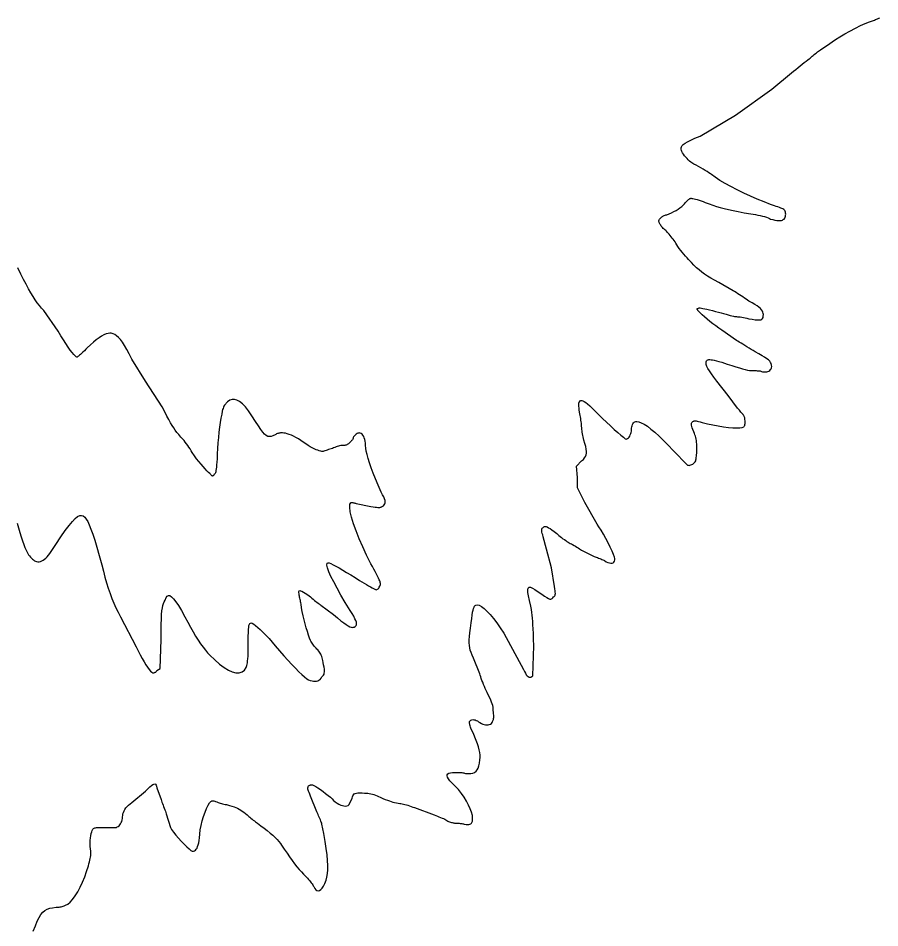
# Model space of a CAD drawing. Extents: x 0.1 to 12, y 0.1 to 13.2.
# Drawn here: x 7.866 to 10.358, y 3.74 to 6.371 of the extents above; entities that cross this region are included whole.
import ezdxf

# ---------------------------------------------------------------- set-up
doc = ezdxf.new("R2010")
doc.units = 0
doc.layers.get('0').update_dxf_attribs({"color": 5, "linetype": 'CONTINUOUS'})
doc.layers.add('1', color=1, linetype='CONTINUOUS')

msp = doc.modelspace()

# ---------------------------------------------------------------- linework, layer by layer
at = {"linetype": 'CONTINUOUS'}
msp.add_lwpolyline([(7.9099, 3.7297), (7.9159, 3.7454), (7.9214, 3.7585), (7.9266, 3.7692), (7.9319, 3.7778), (7.9373, 3.7845), (7.9432, 3.7896), (7.9498, 3.7933), (7.9573, 3.7959), (7.9659, 3.7977), (7.976, 3.7988), (7.9788, 3.7989), (7.9817, 3.7991), (7.9847, 3.7995), (7.9877, 3.8001), (7.9906, 3.8007), (7.9935, 3.8014), (7.9962, 3.8022), (7.9988, 3.803), (8.001, 3.8039), (8.003, 3.8048), (8.0096, 3.808), (8.0165, 3.8138), (8.0237, 3.8219), (8.031, 3.832), (8.0383, 3.8438), (8.0454, 3.8571), (8.0521, 3.8716), (8.0585, 3.8869), (8.0641, 3.9028), (8.0691, 3.9189), (8.0708, 3.9249), (8.0723, 3.9303), (8.0736, 3.9352), (8.0746, 3.9397), (8.0755, 3.9441), (8.076, 3.9483), (8.0762, 3.9526), (8.0762, 3.9571), (8.0758, 3.9618), (8.0751, 3.967), (8.0744, 3.9758), (8.0743, 3.9842), (8.0746, 3.992), (8.0752, 3.9994), (8.0762, 4.006), (8.0775, 4.0119), (8.0789, 4.0171), (8.0806, 4.0214), (8.0823, 4.0247), (8.0841, 4.027), (8.0859, 4.0278), (8.0878, 4.0285), (8.0899, 4.029), (8.0922, 4.0294), (8.095, 4.0297), (8.0981, 4.0298), (8.1019, 4.03), (8.1062, 4.03), (8.1113, 4.03), (8.1171, 4.03), (8.1502, 4.03), (8.1528, 4.0312), (8.1555, 4.0329), (8.158, 4.035), (8.1604, 4.0376), (8.1625, 4.0405), (8.1644, 4.0439), (8.166, 4.0475), (8.1672, 4.0515), (8.1679, 4.0556), (8.1682, 4.0601), (8.1684, 4.0646), (8.1692, 4.069), (8.1706, 4.0735), (8.1725, 4.0779), (8.1749, 4.0822), (8.1779, 4.0864), (8.1814, 4.0906), (8.1855, 4.0946), (8.1901, 4.0984), (8.1952, 4.1021), (8.2342, 4.1351), (8.2409, 4.1417), (8.2466, 4.147), (8.2514, 4.1511), (8.2554, 4.1539), (8.2586, 4.1554), (8.2613, 4.1557), (8.2634, 4.1547), (8.265, 4.1524), (8.2663, 4.1489), (8.2673, 4.1441), (8.2793, 4.1111), (8.2804, 4.1073), (8.2817, 4.1033), (8.2833, 4.099), (8.285, 4.0946), (8.2868, 4.0901), (8.2886, 4.0856), (8.2903, 4.0812), (8.2919, 4.0769), (8.2932, 4.0728), (8.2943, 4.0691), (8.3063, 4.03), (8.31, 4.0238), (8.3155, 4.0162), (8.3222, 4.0077), (8.3298, 3.9988), (8.3378, 3.9899), (8.3459, 3.9814), (8.3535, 3.9738), (8.3602, 3.9676), (8.3657, 3.9631), (8.3694, 3.961), (8.3728, 3.9613), (8.3759, 3.9624), (8.3786, 3.9643), (8.3811, 3.9669), (8.3833, 3.9703), (8.3851, 3.9746), (8.3868, 3.9796), (8.3882, 3.9856), (8.3894, 3.9923), (8.3904, 4), (8.391, 4.0107), (8.3927, 4.0228), (8.3953, 4.0356), (8.3986, 4.0487), (8.4024, 4.0616), (8.4066, 4.0737), (8.411, 4.0847), (8.4154, 4.0939), (8.4196, 4.1009), (8.4234, 4.1051), (8.4251, 4.1059), (8.4265, 4.1065), (8.4278, 4.1069), (8.4291, 4.1071), (8.4306, 4.107), (8.4323, 4.1066), (8.4344, 4.106), (8.4371, 4.105), (8.4404, 4.1037), (8.4444, 4.1021), (8.4473, 4.1012), (8.4505, 4.1003), (8.4538, 4.0994), (8.4574, 4.0985), (8.461, 4.0976), (8.4645, 4.0967), (8.4681, 4.0958), (8.4715, 4.0949), (8.4746, 4.094), (8.4775, 4.0931), (8.4843, 4.0913), (8.4903, 4.0894), (8.4957, 4.0874), (8.5006, 4.0853), (8.5053, 4.083), (8.5097, 4.0803), (8.5141, 4.0774), (8.5186, 4.0741), (8.5234, 4.0703), (8.5285, 4.0661), (8.5306, 4.0641), (8.5331, 4.0618), (8.536, 4.0594), (8.5391, 4.0567), (8.5424, 4.0541), (8.5458, 4.0514), (8.5492, 4.0487), (8.5526, 4.0463), (8.5557, 4.044), (8.5586, 4.042), (8.5683, 4.0348), (8.5776, 4.0277), (8.5863, 4.0207), (8.5945, 4.0138), (8.6021, 4.0071), (8.6089, 4.0007), (8.615, 3.9947), (8.6202, 3.989), (8.6244, 3.9837), (8.6276, 3.979), (8.6356, 3.9667), (8.6435, 3.9552), (8.6511, 3.9444), (8.6584, 3.9343), (8.6655, 3.9249), (8.6724, 3.9163), (8.6789, 3.9084), (8.6852, 3.9011), (8.6911, 3.8947), (8.6967, 3.8889), (8.6995, 3.886), (8.7024, 3.8829), (8.7053, 3.8796), (8.7082, 3.8762), (8.711, 3.8727), (8.7136, 3.8694), (8.7159, 3.8663), (8.7179, 3.8634), (8.7196, 3.8609), (8.7207, 3.8589), (8.7236, 3.8534), (8.7268, 3.8495), (8.7302, 3.8472), (8.7338, 3.8466), (8.7376, 3.8476), (8.7415, 3.8502), (8.7454, 3.8544), (8.7493, 3.8603), (8.7531, 3.8678), (8.7568, 3.8769), (8.7591, 3.8862), (8.7607, 3.8963), (8.7615, 3.9076), (8.7616, 3.9201), (8.7609, 3.9343), (8.7593, 3.9504), (8.757, 3.9686), (8.7538, 3.9893), (8.7497, 4.0127), (8.7447, 4.039), (8.7438, 4.0419), (8.7426, 4.0451), (8.7413, 4.0485), (8.7399, 4.0522), (8.7384, 4.0559), (8.7367, 4.0598), (8.735, 4.0637), (8.7333, 4.0676), (8.7315, 4.0714), (8.7297, 4.0751), (8.7117, 4.1201), (8.7093, 4.1259), (8.7073, 4.1307), (8.7059, 4.1347), (8.7048, 4.138), (8.7042, 4.1408), (8.7039, 4.143), (8.704, 4.145), (8.7043, 4.1467), (8.7049, 4.1484), (8.7057, 4.1502), (8.7067, 4.151), (8.7078, 4.1516), (8.7091, 4.1521), (8.7104, 4.1525), (8.7117, 4.1528), (8.7131, 4.153), (8.7144, 4.1531), (8.7156, 4.1531), (8.7167, 4.1532), (8.7177, 4.1532), (8.7213, 4.1515), (8.7266, 4.1485), (8.733, 4.1444), (8.7402, 4.1395), (8.7477, 4.134), (8.7553, 4.1283), (8.7625, 4.1226), (8.7689, 4.1171), (8.7742, 4.1122), (8.7778, 4.1081), (8.7832, 4.1039), (8.7885, 4.1002), (8.7937, 4.0972), (8.7988, 4.0948), (8.8037, 4.0931), (8.8083, 4.0921), (8.8125, 4.0919), (8.8164, 4.0924), (8.8199, 4.0938), (8.8228, 4.0961), (8.8318, 4.1141), (8.8328, 4.1183), (8.8341, 4.1217), (8.8358, 4.1246), (8.838, 4.1268), (8.8408, 4.1284), (8.8444, 4.1295), (8.8487, 4.13), (8.854, 4.1302), (8.8604, 4.1298), (8.8679, 4.1291), (8.8724, 4.129), (8.8769, 4.1287), (8.8814, 4.1282), (8.8859, 4.1275), (8.8904, 4.1265), (8.8949, 4.1252), (8.8994, 4.1237), (8.9039, 4.1218), (8.9084, 4.1196), (8.9129, 4.1171), (8.9206, 4.1138), (8.9275, 4.1109), (8.9337, 4.1085), (8.9395, 4.1064), (8.9448, 4.1047), (8.9499, 4.1033), (8.9548, 4.1021), (8.9597, 4.101), (8.9647, 4.1), (8.97, 4.0991), (8.9729, 4.0989), (8.9764, 4.0984), (8.9802, 4.0976), (8.9843, 4.0966), (8.9887, 4.0953), (8.9933, 4.0939), (8.998, 4.0923), (9.0027, 4.0906), (9.0074, 4.0889), (9.012, 4.0871), (9.0691, 4.0661), (9.0737, 4.0643), (9.0783, 4.0625), (9.083, 4.0607), (9.0876, 4.0589), (9.092, 4.0571), (9.0961, 4.0553), (9.0999, 4.0534), (9.1032, 4.0517), (9.106, 4.0499), (9.1081, 4.048), (9.1108, 4.0472), (9.1135, 4.0463), (9.1161, 4.0454), (9.1187, 4.0446), (9.1212, 4.0439), (9.1237, 4.0433), (9.126, 4.0428), (9.1282, 4.0424), (9.1302, 4.0421), (9.1321, 4.042), (9.1341, 4.042), (9.1364, 4.042), (9.1388, 4.042), (9.1415, 4.0419), (9.1441, 4.0417), (9.1468, 4.0414), (9.1494, 4.041), (9.1519, 4.0405), (9.1542, 4.0399), (9.1562, 4.039), (9.1612, 4.0383), (9.1656, 4.038), (9.1693, 4.0382), (9.1724, 4.0389), (9.1749, 4.0402), (9.1769, 4.0421), (9.1784, 4.0446), (9.1794, 4.048), (9.18, 4.0521), (9.1802, 4.0571), (9.1794, 4.0649), (9.1771, 4.074), (9.1735, 4.084), (9.1685, 4.0947), (9.1625, 4.1059), (9.1555, 4.1172), (9.1477, 4.1284), (9.139, 4.1393), (9.1298, 4.1497), (9.1201, 4.1592), (9.1145, 4.1651), (9.1104, 4.1704), (9.1077, 4.1749), (9.1064, 4.1788), (9.1066, 4.1821), (9.1082, 4.1847), (9.1113, 4.1867), (9.1158, 4.1881), (9.1217, 4.1889), (9.1291, 4.1892), (9.132, 4.1892), (9.1351, 4.1892), (9.1385, 4.1891), (9.1419, 4.189), (9.1453, 4.1888), (9.1486, 4.1885), (9.1517, 4.1882), (9.1546, 4.1876), (9.1571, 4.187), (9.1592, 4.1862), (9.1676, 4.1857), (9.1748, 4.1859), (9.1809, 4.1871), (9.1861, 4.1891), (9.1903, 4.1922), (9.1937, 4.1963), (9.1965, 4.2017), (9.1986, 4.2082), (9.2001, 4.216), (9.2012, 4.2252), (9.2018, 4.2318), (9.2016, 4.2389), (9.2007, 4.2465), (9.1992, 4.2546), (9.1971, 4.2631), (9.1943, 4.2721), (9.1909, 4.2816), (9.1869, 4.2914), (9.1823, 4.3017), (9.1772, 4.3123), (9.1755, 4.3166), (9.1743, 4.3203), (9.1732, 4.3236), (9.1725, 4.3264), (9.1719, 4.3288), (9.1716, 4.3309), (9.1713, 4.3327), (9.1712, 4.3341), (9.1712, 4.3353), (9.1712, 4.3363), (9.1731, 4.3387), (9.1754, 4.3403), (9.178, 4.3414), (9.1809, 4.3418), (9.1839, 4.3416), (9.1872, 4.3409), (9.1905, 4.3397), (9.194, 4.338), (9.1976, 4.3358), (9.2012, 4.3333), (9.2056, 4.3309), (9.2098, 4.329), (9.2139, 4.3277), (9.2178, 4.3269), (9.2215, 4.3266), (9.225, 4.3269), (9.2283, 4.3277), (9.2315, 4.329), (9.2344, 4.3309), (9.2372, 4.3333), (9.2381, 4.3359), (9.239, 4.3382), (9.2398, 4.3404), (9.2405, 4.3426), (9.241, 4.345), (9.2414, 4.3476), (9.2415, 4.3506), (9.2414, 4.3542), (9.241, 4.3584), (9.2402, 4.3634), (9.2401, 4.3685), (9.2398, 4.3733), (9.2392, 4.378), (9.2382, 4.3826), (9.2369, 4.3874), (9.235, 4.3925), (9.2327, 4.3983), (9.2299, 4.4047), (9.2264, 4.412), (9.2222, 4.4204), (9.2195, 4.426), (9.2169, 4.4318), (9.2143, 4.4378), (9.2118, 4.4438), (9.2095, 4.4497), (9.2073, 4.4554), (9.2054, 4.4609), (9.2037, 4.466), (9.2023, 4.4705), (9.2012, 4.4745), (9.1832, 4.5195), (9.1791, 4.528), (9.1759, 4.5355), (9.1735, 4.5425), (9.1718, 4.5493), (9.1708, 4.5563), (9.1704, 4.5638), (9.1706, 4.5723), (9.1714, 4.582), (9.1726, 4.5933), (9.1742, 4.6066), (9.1759, 4.6215), (9.1775, 4.6339), (9.1789, 4.6441), (9.1803, 4.6524), (9.1817, 4.6588), (9.183, 4.6637), (9.1844, 4.6673), (9.1859, 4.6698), (9.1875, 4.6715), (9.1892, 4.6727), (9.1935, 4.6741), (9.1991, 4.6729), (9.2058, 4.6693), (9.2134, 4.6636), (9.2218, 4.6558), (9.2309, 4.6461), (9.2405, 4.6346), (9.2503, 4.6216), (9.2603, 4.6072), (9.2703, 4.5916), (9.3273, 4.4865), (9.33, 4.4806), (9.3327, 4.4757), (9.3354, 4.4716), (9.3381, 4.4685), (9.3408, 4.4662), (9.3435, 4.4649), (9.3462, 4.4644), (9.349, 4.4649), (9.3516, 4.4662), (9.3544, 4.4685), (9.3574, 4.5556), (9.3565, 4.5746), (9.3558, 4.5908), (9.3552, 4.6044), (9.3546, 4.6161), (9.354, 4.6261), (9.3532, 4.6351), (9.3524, 4.6435), (9.3513, 4.6517), (9.35, 4.6603), (9.3483, 4.6697), (9.3444, 4.6861), (9.3416, 4.6994), (9.34, 4.7098), (9.3398, 4.7173), (9.3408, 4.7222), (9.3434, 4.7246), (9.3474, 4.7246), (9.3531, 4.7223), (9.3604, 4.718), (9.3694, 4.7117), (9.3799, 4.7045), (9.3882, 4.6989), (9.3946, 4.6948), (9.3995, 4.6922), (9.4032, 4.6907), (9.4059, 4.6903), (9.4081, 4.6909), (9.41, 4.6922), (9.412, 4.6942), (9.4144, 4.6967), (9.416, 4.6976), (9.4173, 4.6987), (9.4183, 4.7), (9.4189, 4.7016), (9.4193, 4.7038), (9.4194, 4.7066), (9.4192, 4.7102), (9.4188, 4.7147), (9.4182, 4.7201), (9.4174, 4.7267), (9.4084, 4.7808), (9.3934, 4.8348), (9.3844, 4.8709), (9.3828, 4.8759), (9.3815, 4.8803), (9.3806, 4.8841), (9.3801, 4.8873), (9.3799, 4.89), (9.3801, 4.8923), (9.3806, 4.8941), (9.3815, 4.8957), (9.3828, 4.8969), (9.3844, 4.8979), (9.3862, 4.8994), (9.3882, 4.9004), (9.3904, 4.9006), (9.3929, 4.9002), (9.396, 4.899), (9.3997, 4.897), (9.4042, 4.8942), (9.4096, 4.8904), (9.4159, 4.8857), (9.4234, 4.8799), (9.4264, 4.8771), (9.4298, 4.8742), (9.4335, 4.8712), (9.4374, 4.8682), (9.4414, 4.8652), (9.4455, 4.8624), (9.4494, 4.8596), (9.4531, 4.8571), (9.4565, 4.8548), (9.4595, 4.8529), (9.4624, 4.8517), (9.4658, 4.8501), (9.4695, 4.8481), (9.4734, 4.8459), (9.4775, 4.8435), (9.4815, 4.841), (9.4854, 4.8384), (9.4892, 4.836), (9.4925, 4.8338), (9.4955, 4.8318), (9.5315, 4.8138), (9.5344, 4.8128), (9.5375, 4.8117), (9.5409, 4.8105), (9.5443, 4.8091), (9.5477, 4.8078), (9.551, 4.8065), (9.5541, 4.8052), (9.557, 4.8039), (9.5595, 4.8028), (9.5616, 4.8018), (9.5668, 4.7987), (9.5716, 4.7964), (9.576, 4.795), (9.5799, 4.7944), (9.5833, 4.7947), (9.5862, 4.7957), (9.5885, 4.7976), (9.5902, 4.8003), (9.5912, 4.8037), (9.5916, 4.8078), (9.5906, 4.8122), (9.5877, 4.8196), (9.5834, 4.8292), (9.5779, 4.8405), (9.5717, 4.8529), (9.565, 4.8655), (9.5582, 4.8779), (9.5516, 4.8894), (9.5456, 4.8993), (9.5405, 4.9069), (9.5045, 4.97), (9.4835, 5.012), (9.4835, 5.042), (9.4805, 5.0751), (9.4955, 5.0901), (9.5004, 5.0945), (9.5042, 5.0986), (9.507, 5.1029), (9.5089, 5.1073), (9.5098, 5.1122), (9.5098, 5.1178), (9.5089, 5.1241), (9.5072, 5.1315), (9.5047, 5.1401), (9.5015, 5.1502), (9.5006, 5.1547), (9.4997, 5.1594), (9.4989, 5.1641), (9.4981, 5.1687), (9.4974, 5.173), (9.4968, 5.1772), (9.4962, 5.181), (9.4958, 5.1843), (9.4956, 5.187), (9.4955, 5.1892), (9.4954, 5.1921), (9.4952, 5.1956), (9.4948, 5.1994), (9.4942, 5.2036), (9.4936, 5.208), (9.4929, 5.2125), (9.4921, 5.2172), (9.4913, 5.222), (9.4904, 5.2267), (9.4895, 5.2312), (9.4887, 5.2378), (9.488, 5.2433), (9.4876, 5.2477), (9.4873, 5.2513), (9.4872, 5.2541), (9.4873, 5.2563), (9.4876, 5.258), (9.488, 5.2593), (9.4887, 5.2603), (9.4895, 5.2613), (9.4914, 5.2635), (9.4936, 5.2648), (9.4962, 5.2651), (9.4993, 5.2643), (9.503, 5.2624), (9.5074, 5.2593), (9.5127, 5.255), (9.5189, 5.2494), (9.5261, 5.2425), (9.5345, 5.2342), (9.5449, 5.2239), (9.556, 5.2131), (9.5674, 5.2021), (9.5788, 5.1914), (9.5897, 5.1813), (9.5998, 5.1722), (9.6088, 5.1644), (9.6161, 5.1584), (9.6215, 5.1545), (9.6246, 5.1532), (9.6265, 5.1536), (9.6285, 5.1548), (9.6305, 5.1567), (9.6325, 5.1592), (9.6344, 5.1622), (9.6361, 5.1655), (9.6375, 5.169), (9.6387, 5.1728), (9.6394, 5.1765), (9.6396, 5.1802), (9.6398, 5.1845), (9.6403, 5.1884), (9.6412, 5.192), (9.6423, 5.1951), (9.6438, 5.1978), (9.6455, 5.2001), (9.6474, 5.2019), (9.6496, 5.2031), (9.652, 5.2039), (9.6547, 5.2042), (9.6607, 5.2033), (9.6679, 5.2007), (9.6762, 5.1963), (9.6856, 5.1902), (9.6959, 5.1824), (9.7072, 5.1731), (9.7193, 5.1621), (9.7321, 5.1496), (9.7456, 5.1356), (9.7598, 5.1201), (9.8018, 5.0781), (9.8038, 5.0774), (9.806, 5.0773), (9.8085, 5.0777), (9.8111, 5.0784), (9.8138, 5.0796), (9.8165, 5.0811), (9.8191, 5.083), (9.8216, 5.0851), (9.8239, 5.0875), (9.8258, 5.0901), (9.8259, 5.0914), (9.8261, 5.0935), (9.8265, 5.0964), (9.8269, 5.0998), (9.8273, 5.1036), (9.8278, 5.1078), (9.8282, 5.1123), (9.8285, 5.1169), (9.8287, 5.1216), (9.8288, 5.1261), (9.8287, 5.1329), (9.8285, 5.1389), (9.828, 5.1443), (9.8274, 5.1491), (9.8266, 5.1535), (9.8256, 5.1577), (9.8244, 5.1617), (9.8231, 5.1657), (9.8215, 5.1698), (9.8198, 5.1742), (9.8174, 5.1807), (9.8155, 5.186), (9.8141, 5.1901), (9.8131, 5.1934), (9.8127, 5.1959), (9.8127, 5.198), (9.8131, 5.1996), (9.814, 5.2011), (9.8152, 5.2025), (9.8168, 5.2042), (9.8185, 5.205), (9.8199, 5.2056), (9.8213, 5.206), (9.8229, 5.2062), (9.8247, 5.2061), (9.827, 5.2057), (9.8299, 5.2051), (9.8335, 5.2041), (9.8381, 5.2028), (9.8438, 5.2012), (9.8594, 5.1977), (9.8751, 5.1945), (9.8906, 5.1916), (9.9056, 5.1892), (9.9197, 5.1873), (9.9325, 5.1861), (9.9437, 5.1855), (9.9529, 5.1858), (9.9598, 5.187), (9.964, 5.1892), (9.9656, 5.1905), (9.9669, 5.1926), (9.9678, 5.1954), (9.9683, 5.1986), (9.9685, 5.2023), (9.9683, 5.2063), (9.9678, 5.2104), (9.9669, 5.2145), (9.9656, 5.2185), (9.964, 5.2222), (9.9629, 5.2234), (9.9615, 5.225), (9.9599, 5.227), (9.9581, 5.2292), (9.9561, 5.2316), (9.954, 5.2341), (9.9519, 5.2366), (9.9498, 5.239), (9.9478, 5.2413), (9.9459, 5.2432), (9.9189, 5.2793), (9.8859, 5.3213), (9.8776, 5.3323), (9.8707, 5.342), (9.8651, 5.3504), (9.8608, 5.3576), (9.8577, 5.3637), (9.8558, 5.3689), (9.8551, 5.3731), (9.8553, 5.3766), (9.8566, 5.3793), (9.8589, 5.3814), (9.8599, 5.3822), (9.8615, 5.3828), (9.8636, 5.3831), (9.8663, 5.3832), (9.8697, 5.3829), (9.874, 5.3822), (9.8791, 5.3812), (9.8853, 5.3797), (9.8925, 5.3778), (9.9009, 5.3754), (9.9162, 5.3703), (9.9296, 5.366), (9.9414, 5.3622), (9.9516, 5.3591), (9.9606, 5.3566), (9.9684, 5.3546), (9.9751, 5.3531), (9.981, 5.3521), (9.9863, 5.3515), (9.991, 5.3514), (9.9938, 5.3514), (9.9967, 5.3513), (9.9997, 5.3513), (10.0027, 5.3512), (10.0056, 5.351), (10.0085, 5.3507), (10.0112, 5.3503), (10.0138, 5.3498), (10.016, 5.3492), (10.018, 5.3483), (10.0224, 5.3477), (10.0266, 5.3476), (10.0305, 5.348), (10.034, 5.3489), (10.0372, 5.3502), (10.0399, 5.352), (10.042, 5.3543), (10.0437, 5.3569), (10.0447, 5.3599), (10.045, 5.3634), (10.0448, 5.3676), (10.0438, 5.3715), (10.042, 5.3751), (10.0394, 5.3786), (10.0357, 5.3821), (10.0308, 5.3858), (10.0246, 5.3899), (10.017, 5.3944), (10.0078, 5.3995), (9.997, 5.4054), (9.9914, 5.4091), (9.9856, 5.4129), (9.9796, 5.4167), (9.9736, 5.4205), (9.9677, 5.4242), (9.962, 5.4277), (9.9565, 5.4309), (9.9514, 5.4338), (9.9469, 5.4364), (9.9429, 5.4384), (9.9009, 5.4685), (9.8926, 5.4742), (9.8839, 5.4805), (9.8752, 5.487), (9.8666, 5.4937), (9.8585, 5.5004), (9.851, 5.5067), (9.8443, 5.5126), (9.8387, 5.5179), (9.8345, 5.5222), (9.8318, 5.5255), (9.831, 5.5264), (9.8304, 5.5273), (9.8299, 5.5282), (9.8297, 5.5289), (9.8296, 5.5297), (9.8297, 5.5303), (9.8299, 5.5308), (9.8304, 5.5312), (9.831, 5.5314), (9.8318, 5.5315), (9.8331, 5.5323), (9.8351, 5.5326), (9.8379, 5.5326), (9.8416, 5.5323), (9.8461, 5.5315), (9.8515, 5.5305), (9.8579, 5.529), (9.8652, 5.5272), (9.8735, 5.525), (9.8829, 5.5225), (9.8909, 5.5206), (9.8986, 5.5187), (9.906, 5.5166), (9.9129, 5.5146), (9.9193, 5.5128), (9.9251, 5.5111), (9.9301, 5.5096), (9.9343, 5.5085), (9.9376, 5.5078), (9.9399, 5.5075), (9.9413, 5.5075), (9.9434, 5.5075), (9.9463, 5.5073), (9.9498, 5.5071), (9.9538, 5.5068), (9.9583, 5.5062), (9.9632, 5.5054), (9.9683, 5.5044), (9.9736, 5.5031), (9.979, 5.5015), (9.9889, 5.4999), (9.9972, 5.4987), (10.0039, 5.498), (10.0093, 5.498), (10.0135, 5.4985), (10.0166, 5.4998), (10.0188, 5.5018), (10.0201, 5.5048), (10.0208, 5.5086), (10.021, 5.5135), (10.0207, 5.517), (10.0198, 5.5205), (10.0182, 5.5238), (10.0157, 5.5273), (10.0124, 5.5308), (10.0081, 5.5345), (10.0026, 5.5384), (9.996, 5.5427), (9.9882, 5.5474), (9.979, 5.5526), (9.9751, 5.5553), (9.9708, 5.5583), (9.9662, 5.5613), (9.9614, 5.5644), (9.9565, 5.5676), (9.9515, 5.5707), (9.9467, 5.5738), (9.9421, 5.5769), (9.9378, 5.5798), (9.9339, 5.5826), (9.8919, 5.6066), (9.88, 5.6128), (9.8693, 5.6187), (9.8597, 5.6245), (9.8509, 5.6303), (9.8427, 5.6363), (9.835, 5.6425), (9.8276, 5.6491), (9.8202, 5.6563), (9.8127, 5.6641), (9.8048, 5.6727), (9.8002, 5.6774), (9.7956, 5.6826), (9.7909, 5.688), (9.7863, 5.6937), (9.7819, 5.6993), (9.7778, 5.7049), (9.774, 5.7102), (9.7707, 5.7152), (9.7679, 5.7198), (9.7658, 5.7237), (9.763, 5.7274), (9.7601, 5.7312), (9.7571, 5.735), (9.7541, 5.7388), (9.7511, 5.7425), (9.7483, 5.746), (9.7455, 5.7492), (9.743, 5.7522), (9.7407, 5.7547), (9.7387, 5.7568), (9.7361, 5.7586), (9.7337, 5.7607), (9.7314, 5.7628), (9.7294, 5.765), (9.7275, 5.7673), (9.7258, 5.7695), (9.7242, 5.7717), (9.7229, 5.7739), (9.7217, 5.7759), (9.7207, 5.7778), (9.7199, 5.7795), (9.7193, 5.7811), (9.7189, 5.7825), (9.7188, 5.7839), (9.7188, 5.7853), (9.7192, 5.7866), (9.7199, 5.788), (9.7208, 5.7895), (9.7221, 5.7911), (9.7237, 5.7928), (9.7247, 5.7938), (9.7259, 5.7949), (9.7272, 5.7961), (9.7288, 5.7973), (9.7305, 5.7984), (9.7324, 5.7995), (9.7344, 5.8004), (9.7367, 5.8011), (9.7391, 5.8016), (9.7417, 5.8018), (9.7488, 5.8047), (9.7557, 5.8079), (9.7623, 5.8113), (9.7685, 5.8149), (9.7744, 5.8187), (9.7798, 5.8226), (9.7847, 5.8265), (9.789, 5.8303), (9.7927, 5.8342), (9.7958, 5.8378), (9.7976, 5.8396), (9.7994, 5.8414), (9.8011, 5.8431), (9.8028, 5.8447), (9.8044, 5.8461), (9.806, 5.8473), (9.8074, 5.8484), (9.8087, 5.8492), (9.8098, 5.8497), (9.8108, 5.8498), (9.8122, 5.8498), (9.8143, 5.8495), (9.8172, 5.849), (9.8209, 5.8482), (9.8251, 5.8472), (9.8298, 5.846), (9.8351, 5.8444), (9.8407, 5.8426), (9.8467, 5.8404), (9.8529, 5.8378), (9.8642, 5.8336), (9.875, 5.8298), (9.8856, 5.8263), (9.8963, 5.8232), (9.9077, 5.8202), (9.9199, 5.8173), (9.9334, 5.8144), (9.9485, 5.8114), (9.9656, 5.8082), (9.985, 5.8048), (9.9915, 5.8038), (9.9981, 5.8027), (10.0049, 5.8014), (10.0116, 5.7999), (10.018, 5.7984), (10.0241, 5.7968), (10.0297, 5.7951), (10.0347, 5.7934), (10.0388, 5.7916), (10.042, 5.7898), (10.0487, 5.7882), (10.0545, 5.7869), (10.0594, 5.786), (10.0636, 5.7855), (10.0672, 5.7853), (10.0704, 5.7855), (10.0732, 5.786), (10.0759, 5.7869), (10.0785, 5.7882), (10.0811, 5.7898), (10.0827, 5.7926), (10.084, 5.7955), (10.0849, 5.7985), (10.0854, 5.8015), (10.0856, 5.8044), (10.0854, 5.8073), (10.0849, 5.81), (10.084, 5.8126), (10.0827, 5.8148), (10.0811, 5.8168), (10.0798, 5.8178), (10.0776, 5.819), (10.0747, 5.8202), (10.0712, 5.8217), (10.0672, 5.8232), (10.0627, 5.8248), (10.0579, 5.8265), (10.0527, 5.8282), (10.0474, 5.83), (10.042, 5.8318), (10.0228, 5.8394), (10.0032, 5.8475), (9.9835, 5.8561), (9.9641, 5.8651), (9.9452, 5.8742), (9.9272, 5.8835), (9.9105, 5.8927), (9.8953, 5.9018), (9.882, 5.9106), (9.8709, 5.9189), (9.8676, 5.9211), (9.8635, 5.9238), (9.8585, 5.927), (9.8529, 5.9306), (9.8468, 5.9343), (9.8404, 5.9382), (9.8337, 5.942), (9.827, 5.9456), (9.8203, 5.949), (9.8138, 5.952), (9.8109, 5.9542), (9.8075, 5.9571), (9.8039, 5.9607), (9.8002, 5.9646), (9.7965, 5.9688), (9.7931, 5.9731), (9.7899, 5.9774), (9.7872, 5.9814), (9.7851, 5.985), (9.7838, 5.988), (9.7831, 5.9922), (9.7831, 5.9958), (9.7839, 5.9992), (9.7859, 6.0023), (9.7894, 6.0056), (9.7946, 6.0092), (9.8018, 6.0132), (9.8112, 6.0179), (9.8231, 6.0234), (9.8378, 6.03), (9.9399, 6.0901), (10.045, 6.1652), (10.1021, 6.2132), (10.1085, 6.2179), (10.1149, 6.2228), (10.1213, 6.2278), (10.1276, 6.2328), (10.1336, 6.2376), (10.1393, 6.2422), (10.1445, 6.2464), (10.1491, 6.25), (10.153, 6.253), (10.1562, 6.2553), (10.1589, 6.258), (10.1619, 6.2606), (10.1649, 6.2633), (10.168, 6.2659), (10.1712, 6.2684), (10.1743, 6.2708), (10.1774, 6.2731), (10.1805, 6.2753), (10.1834, 6.2774), (10.1862, 6.2793), (10.2132, 6.2973), (10.2197, 6.3026), (10.2295, 6.3094), (10.2419, 6.3171), (10.2561, 6.3253), (10.2714, 6.3337), (10.2869, 6.3418), (10.302, 6.3493), (10.3157, 6.3556), (10.3275, 6.3605), (10.3363, 6.3634), (10.3391, 6.3643), (10.3421, 6.3655), (10.3451, 6.3667), (10.3482, 6.368), (10.3514, 6.3694), (10.3545, 6.3707), (10.3576, 6.372)], dxfattribs=at)
at = {"layer": '1', "linetype": 'CONTINUOUS'}
msp.add_lwpolyline([(7.8633, 4.9102), (7.8672, 4.8962), (7.8711, 4.8829), (7.875, 4.8705), (7.8788, 4.8591), (7.8824, 4.8488), (7.8858, 4.8397), (7.889, 4.832), (7.8919, 4.8258), (7.8939, 4.8222), (7.8961, 4.8187), (7.8987, 4.8153), (7.9014, 4.812), (7.9043, 4.8089), (7.9072, 4.8061), (7.9102, 4.8037), (7.9132, 4.8016), (7.9161, 4.8), (7.9189, 4.7988), (7.9226, 4.7983), (7.9264, 4.7984), (7.9304, 4.7993), (7.9344, 4.8008), (7.9384, 4.8029), (7.9425, 4.8057), (7.9465, 4.8091), (7.9504, 4.8131), (7.9543, 4.8177), (7.958, 4.8228), (7.9748, 4.8487), (7.9896, 4.8707), (8.0024, 4.8889), (8.0134, 4.9037), (8.0229, 4.9152), (8.031, 4.9236), (8.038, 4.9291), (8.0441, 4.9321), (8.0493, 4.9326), (8.0541, 4.9309), (8.0585, 4.9274), (8.0628, 4.922), (8.0672, 4.9146), (8.0718, 4.905), (8.0766, 4.893), (8.0817, 4.8784), (8.0874, 4.8609), (8.0936, 4.8405), (8.1004, 4.8168), (8.1081, 4.7898), (8.1126, 4.7714), (8.1172, 4.754), (8.1219, 4.7375), (8.1267, 4.7218), (8.1318, 4.7068), (8.1371, 4.6925), (8.1427, 4.6787), (8.1488, 4.6654), (8.1552, 4.6524), (8.1622, 4.6396), (8.2072, 4.5526), (8.2134, 4.5403), (8.2194, 4.5289), (8.2251, 4.5184), (8.2306, 4.5088), (8.2357, 4.5004), (8.2405, 4.4931), (8.2449, 4.4871), (8.2488, 4.4824), (8.2523, 4.4792), (8.2553, 4.4775), (8.2562, 4.4775), (8.2574, 4.4775), (8.2586, 4.4776), (8.2599, 4.4779), (8.2613, 4.4782), (8.2626, 4.4788), (8.2639, 4.4795), (8.2652, 4.4806), (8.2663, 4.4819), (8.2673, 4.4835), (8.2763, 4.4895), (8.2793, 4.5736), (8.2794, 4.5974), (8.2797, 4.6171), (8.2802, 4.6332), (8.2809, 4.6462), (8.2819, 4.6565), (8.2832, 4.6648), (8.2847, 4.6715), (8.2866, 4.6773), (8.2888, 4.6825), (8.2913, 4.6877), (8.2941, 4.6946), (8.2972, 4.6991), (8.3008, 4.7012), (8.3049, 4.7006), (8.3097, 4.6974), (8.3153, 4.6916), (8.3218, 4.6829), (8.3294, 4.6715), (8.3382, 4.657), (8.3483, 4.6396), (8.3564, 4.624), (8.3642, 4.6094), (8.3719, 4.5958), (8.3793, 4.5832), (8.3866, 4.5717), (8.3938, 4.5611), (8.4007, 4.5516), (8.4075, 4.543), (8.414, 4.5353), (8.4204, 4.5285), (8.4346, 4.5143), (8.4484, 4.5023), (8.4615, 4.4926), (8.4739, 4.4851), (8.4854, 4.4801), (8.4959, 4.4775), (8.5053, 4.4774), (8.5134, 4.4798), (8.5202, 4.4848), (8.5255, 4.4925), (8.5264, 4.4953), (8.5273, 4.4985), (8.5282, 4.5021), (8.5289, 4.5065), (8.5297, 4.5116), (8.5303, 4.5178), (8.5308, 4.5251), (8.5312, 4.5337), (8.5314, 4.5438), (8.5315, 4.5556), (8.5315, 4.5705), (8.5316, 4.5832), (8.5318, 4.5937), (8.5321, 4.6022), (8.5327, 4.6089), (8.5335, 4.6139), (8.5346, 4.6176), (8.5361, 4.6199), (8.5381, 4.6212), (8.5405, 4.6216), (8.5431, 4.6207), (8.5472, 4.6182), (8.5524, 4.6142), (8.5588, 4.6087), (8.5661, 4.6021), (8.574, 4.5944), (8.5826, 4.5857), (8.5915, 4.5763), (8.6005, 4.5662), (8.6096, 4.5556), (8.6221, 4.5406), (8.6343, 4.5265), (8.6461, 4.5133), (8.6573, 4.5012), (8.6678, 4.4902), (8.6775, 4.4805), (8.6863, 4.4722), (8.694, 4.4653), (8.7005, 4.46), (8.7057, 4.4565), (8.7109, 4.4548), (8.7158, 4.4536), (8.7204, 4.4529), (8.7246, 4.4527), (8.7286, 4.4531), (8.7323, 4.4541), (8.7357, 4.4558), (8.739, 4.4582), (8.7419, 4.4614), (8.7447, 4.4655), (8.7472, 4.4681), (8.7491, 4.4707), (8.7505, 4.4734), (8.7514, 4.4764), (8.7519, 4.4797), (8.7519, 4.4836), (8.7515, 4.4882), (8.7506, 4.4936), (8.7494, 4.5), (8.7477, 4.5075), (8.7468, 4.5126), (8.7459, 4.517), (8.7449, 4.521), (8.7438, 4.5245), (8.7425, 4.5278), (8.741, 4.5309), (8.7394, 4.5339), (8.7375, 4.5369), (8.7353, 4.5401), (8.7327, 4.5435), (8.73, 4.5456), (8.7274, 4.5481), (8.7248, 4.5509), (8.7223, 4.5539), (8.72, 4.5571), (8.7178, 4.5602), (8.7159, 4.5632), (8.7142, 4.566), (8.7128, 4.5685), (8.7117, 4.5706), (8.7088, 4.5777), (8.7057, 4.5864), (8.7025, 4.5963), (8.6992, 4.6071), (8.6959, 4.6186), (8.6929, 4.6305), (8.6901, 4.6424), (8.6878, 4.6541), (8.6859, 4.6653), (8.6847, 4.6757), (8.6838, 4.6793), (8.6829, 4.6828), (8.6821, 4.6863), (8.6813, 4.6897), (8.6806, 4.6929), (8.6799, 4.696), (8.6794, 4.6988), (8.679, 4.7014), (8.6788, 4.7037), (8.6787, 4.7057), (8.6781, 4.7097), (8.6781, 4.7126), (8.6788, 4.7143), (8.6804, 4.7151), (8.6828, 4.7147), (8.6862, 4.7133), (8.6908, 4.7107), (8.6965, 4.7072), (8.7034, 4.7025), (8.7117, 4.6967), (8.7154, 4.6932), (8.7192, 4.6899), (8.7229, 4.6868), (8.7266, 4.6839), (8.7301, 4.6813), (8.7333, 4.679), (8.7362, 4.6769), (8.7386, 4.6752), (8.7405, 4.6738), (8.7417, 4.6727), (8.7778, 4.6456), (8.7894, 4.6358), (8.7993, 4.6278), (8.8076, 4.6214), (8.8145, 4.6165), (8.8202, 4.613), (8.8249, 4.6106), (8.8288, 4.6093), (8.8322, 4.6087), (8.8351, 4.6089), (8.8378, 4.6096), (8.841, 4.6115), (8.8432, 4.6137), (8.8445, 4.6164), (8.8448, 4.6196), (8.8442, 4.6235), (8.8426, 4.6282), (8.84, 4.6338), (8.8363, 4.6406), (8.8316, 4.6485), (8.8258, 4.6577), (8.812, 4.6805), (8.7994, 4.702), (8.7882, 4.7219), (8.7785, 4.74), (8.7706, 4.756), (8.7646, 4.7697), (8.7607, 4.7807), (8.7589, 4.7889), (8.7596, 4.794), (8.7628, 4.7958), (8.7656, 4.7951), (8.7704, 4.7931), (8.7769, 4.7899), (8.785, 4.7856), (8.7943, 4.7804), (8.8047, 4.7744), (8.816, 4.7677), (8.8279, 4.7604), (8.8403, 4.7527), (8.8529, 4.7447), (8.8599, 4.7403), (8.8668, 4.7362), (8.8733, 4.7323), (8.8793, 4.7287), (8.8848, 4.7256), (8.8896, 4.7229), (8.8937, 4.7207), (8.8971, 4.7191), (8.8995, 4.7181), (8.9009, 4.7177), (8.9028, 4.7181), (8.9047, 4.719), (8.9067, 4.7206), (8.9086, 4.7225), (8.9103, 4.7248), (8.9117, 4.7275), (8.9128, 4.7302), (8.9134, 4.7331), (8.9135, 4.736), (8.9129, 4.7387), (8.9126, 4.7402), (8.9115, 4.7429), (8.9099, 4.7466), (8.9077, 4.7513), (8.905, 4.7568), (8.9019, 4.763), (8.8984, 4.7698), (8.8945, 4.7771), (8.8903, 4.7848), (8.8859, 4.7928), (8.8737, 4.8172), (8.8624, 4.8415), (8.8522, 4.8651), (8.8433, 4.8876), (8.836, 4.9084), (8.8303, 4.9271), (8.8266, 4.9431), (8.825, 4.9559), (8.8256, 4.965), (8.8288, 4.97), (8.8291, 4.97), (8.8298, 4.9699), (8.8309, 4.9699), (8.8324, 4.9698), (8.8341, 4.9696), (8.836, 4.9693), (8.8379, 4.9689), (8.84, 4.9684), (8.842, 4.9678), (8.8438, 4.967), (8.8859, 4.958), (8.8925, 4.9572), (8.898, 4.9565), (8.9025, 4.9561), (8.9062, 4.9558), (8.9092, 4.9557), (8.9116, 4.9558), (8.9137, 4.9561), (8.9155, 4.9565), (8.9172, 4.9572), (8.9189, 4.958), (8.9222, 4.9606), (8.9247, 4.9632), (8.9264, 4.9659), (8.9274, 4.9689), (8.9276, 4.9722), (8.9269, 4.9761), (8.9255, 4.9807), (8.9231, 4.9861), (8.92, 4.9925), (8.9159, 5), (8.9074, 5.0199), (8.8997, 5.0383), (8.8929, 5.0551), (8.8871, 5.0705), (8.8821, 5.0845), (8.8781, 5.0971), (8.8749, 5.1084), (8.8727, 5.1185), (8.8713, 5.1274), (8.8709, 5.1351), (8.8706, 5.1413), (8.8699, 5.147), (8.8687, 5.1522), (8.8671, 5.1569), (8.8652, 5.161), (8.8631, 5.1645), (8.8607, 5.1674), (8.8582, 5.1694), (8.8555, 5.1707), (8.8529, 5.1712), (8.8509, 5.1709), (8.8487, 5.1702), (8.8463, 5.1691), (8.8439, 5.1676), (8.8416, 5.1659), (8.8394, 5.164), (8.8376, 5.162), (8.8361, 5.16), (8.8352, 5.158), (8.8348, 5.1562), (8.8347, 5.1552), (8.8342, 5.154), (8.8335, 5.1528), (8.8325, 5.1515), (8.8315, 5.1502), (8.8303, 5.1488), (8.8291, 5.1475), (8.8279, 5.1463), (8.8268, 5.1451), (8.8258, 5.1441), (8.8241, 5.1424), (8.8225, 5.1409), (8.821, 5.1395), (8.8195, 5.1384), (8.8179, 5.1374), (8.8163, 5.1366), (8.8145, 5.136), (8.8126, 5.1355), (8.8103, 5.1352), (8.8078, 5.1351), (8.805, 5.135), (8.8021, 5.1348), (8.799, 5.1343), (8.7957, 5.1337), (8.7924, 5.1329), (8.789, 5.1319), (8.7855, 5.1307), (8.782, 5.1294), (8.7784, 5.1278), (8.7748, 5.1261), (8.7711, 5.1251), (8.7673, 5.124), (8.7636, 5.1229), (8.7599, 5.1217), (8.7564, 5.1205), (8.7531, 5.1194), (8.7503, 5.1185), (8.7479, 5.1178), (8.746, 5.1173), (8.7447, 5.1171), (8.741, 5.1181), (8.7368, 5.1193), (8.7323, 5.1209), (8.7274, 5.1227), (8.7222, 5.125), (8.7166, 5.1277), (8.7107, 5.1309), (8.7044, 5.1347), (8.6977, 5.1391), (8.6907, 5.1441), (8.6835, 5.1493), (8.6764, 5.1539), (8.6694, 5.1579), (8.6626, 5.1614), (8.6562, 5.1644), (8.65, 5.1669), (8.6444, 5.1687), (8.6392, 5.1701), (8.6346, 5.1709), (8.6306, 5.1712), (8.6287, 5.1712), (8.6267, 5.1711), (8.6246, 5.171), (8.6224, 5.1708), (8.6201, 5.1704), (8.6179, 5.1699), (8.6157, 5.1691), (8.6135, 5.1681), (8.6115, 5.1668), (8.6096, 5.1652), (8.603, 5.1628), (8.5973, 5.1612), (8.5924, 5.1605), (8.5878, 5.1612), (8.5833, 5.1633), (8.5787, 5.1671), (8.5736, 5.1729), (8.5677, 5.1808), (8.5608, 5.1912), (8.5526, 5.2042), (8.5421, 5.2209), (8.5323, 5.2349), (8.5231, 5.2464), (8.5145, 5.2554), (8.5064, 5.262), (8.4987, 5.2663), (8.4914, 5.2682), (8.4845, 5.268), (8.4779, 5.2657), (8.4715, 5.2613), (8.4697, 5.2595), (8.4679, 5.2576), (8.4662, 5.2556), (8.4645, 5.2535), (8.4628, 5.2511), (8.4613, 5.2485), (8.4599, 5.2456), (8.4586, 5.2422), (8.4574, 5.2385), (8.4565, 5.2342), (8.4546, 5.2251), (8.4526, 5.2141), (8.4506, 5.2016), (8.4486, 5.1878), (8.4467, 5.173), (8.445, 5.1577), (8.4436, 5.142), (8.4424, 5.1263), (8.4417, 5.1109), (8.4414, 5.0961), (8.4406, 5.0869), (8.4399, 5.079), (8.4393, 5.0724), (8.4387, 5.0668), (8.4381, 5.0623), (8.4373, 5.0587), (8.4365, 5.0559), (8.4354, 5.0537), (8.4341, 5.0522), (8.4324, 5.0511), (8.4315, 5.0494), (8.4306, 5.0482), (8.4297, 5.0473), (8.4288, 5.0467), (8.4279, 5.0465), (8.427, 5.0467), (8.4261, 5.0473), (8.4252, 5.0482), (8.4243, 5.0494), (8.4234, 5.0511), (8.4203, 5.0535), (8.4164, 5.057), (8.4117, 5.0617), (8.4066, 5.0672), (8.4009, 5.0736), (8.3949, 5.0807), (8.3886, 5.0884), (8.3822, 5.0966), (8.3758, 5.1052), (8.3694, 5.1141), (8.3665, 5.1195), (8.3633, 5.1249), (8.36, 5.1301), (8.3564, 5.1352), (8.3529, 5.14), (8.3493, 5.1446), (8.3457, 5.1489), (8.3424, 5.1527), (8.3392, 5.1562), (8.3363, 5.1592), (8.3304, 5.1661), (8.3252, 5.1725), (8.3205, 5.1789), (8.316, 5.1855), (8.3116, 5.1926), (8.3069, 5.2005), (8.3019, 5.2095), (8.2963, 5.2199), (8.2898, 5.2321), (8.2823, 5.2462), (8.2342, 5.3213), (8.1952, 5.3844), (8.1874, 5.3995), (8.1803, 5.4127), (8.1737, 5.4239), (8.1676, 5.4333), (8.1618, 5.4411), (8.1563, 5.4473), (8.1509, 5.4521), (8.1457, 5.4557), (8.1405, 5.4581), (8.1351, 5.4595), (8.1311, 5.4598), (8.1262, 5.4591), (8.1206, 5.4574), (8.1143, 5.4546), (8.1074, 5.4508), (8.0999, 5.446), (8.092, 5.4403), (8.0836, 5.4336), (8.075, 5.426), (8.0661, 5.4174), (8.0617, 5.413), (8.0575, 5.4088), (8.0535, 5.405), (8.0499, 5.4014), (8.0465, 5.3983), (8.0436, 5.3956), (8.041, 5.3934), (8.0389, 5.3918), (8.0372, 5.3907), (8.036, 5.3904), (8.0338, 5.3913), (8.0307, 5.3939), (8.0268, 5.3981), (8.0222, 5.4038), (8.0169, 5.411), (8.0109, 5.4196), (8.0044, 5.4294), (7.9974, 5.4404), (7.9899, 5.4524), (7.982, 5.4655), (7.9399, 5.5255), (7.9337, 5.5321), (7.9276, 5.5393), (7.9215, 5.5473), (7.9154, 5.556), (7.9092, 5.5657), (7.9028, 5.5763), (7.8961, 5.5881), (7.8891, 5.601), (7.8817, 5.6151), (7.8739, 5.6306), (7.8649, 5.6483)], dxfattribs=at)

doc.saveas('drawing.dxf')
